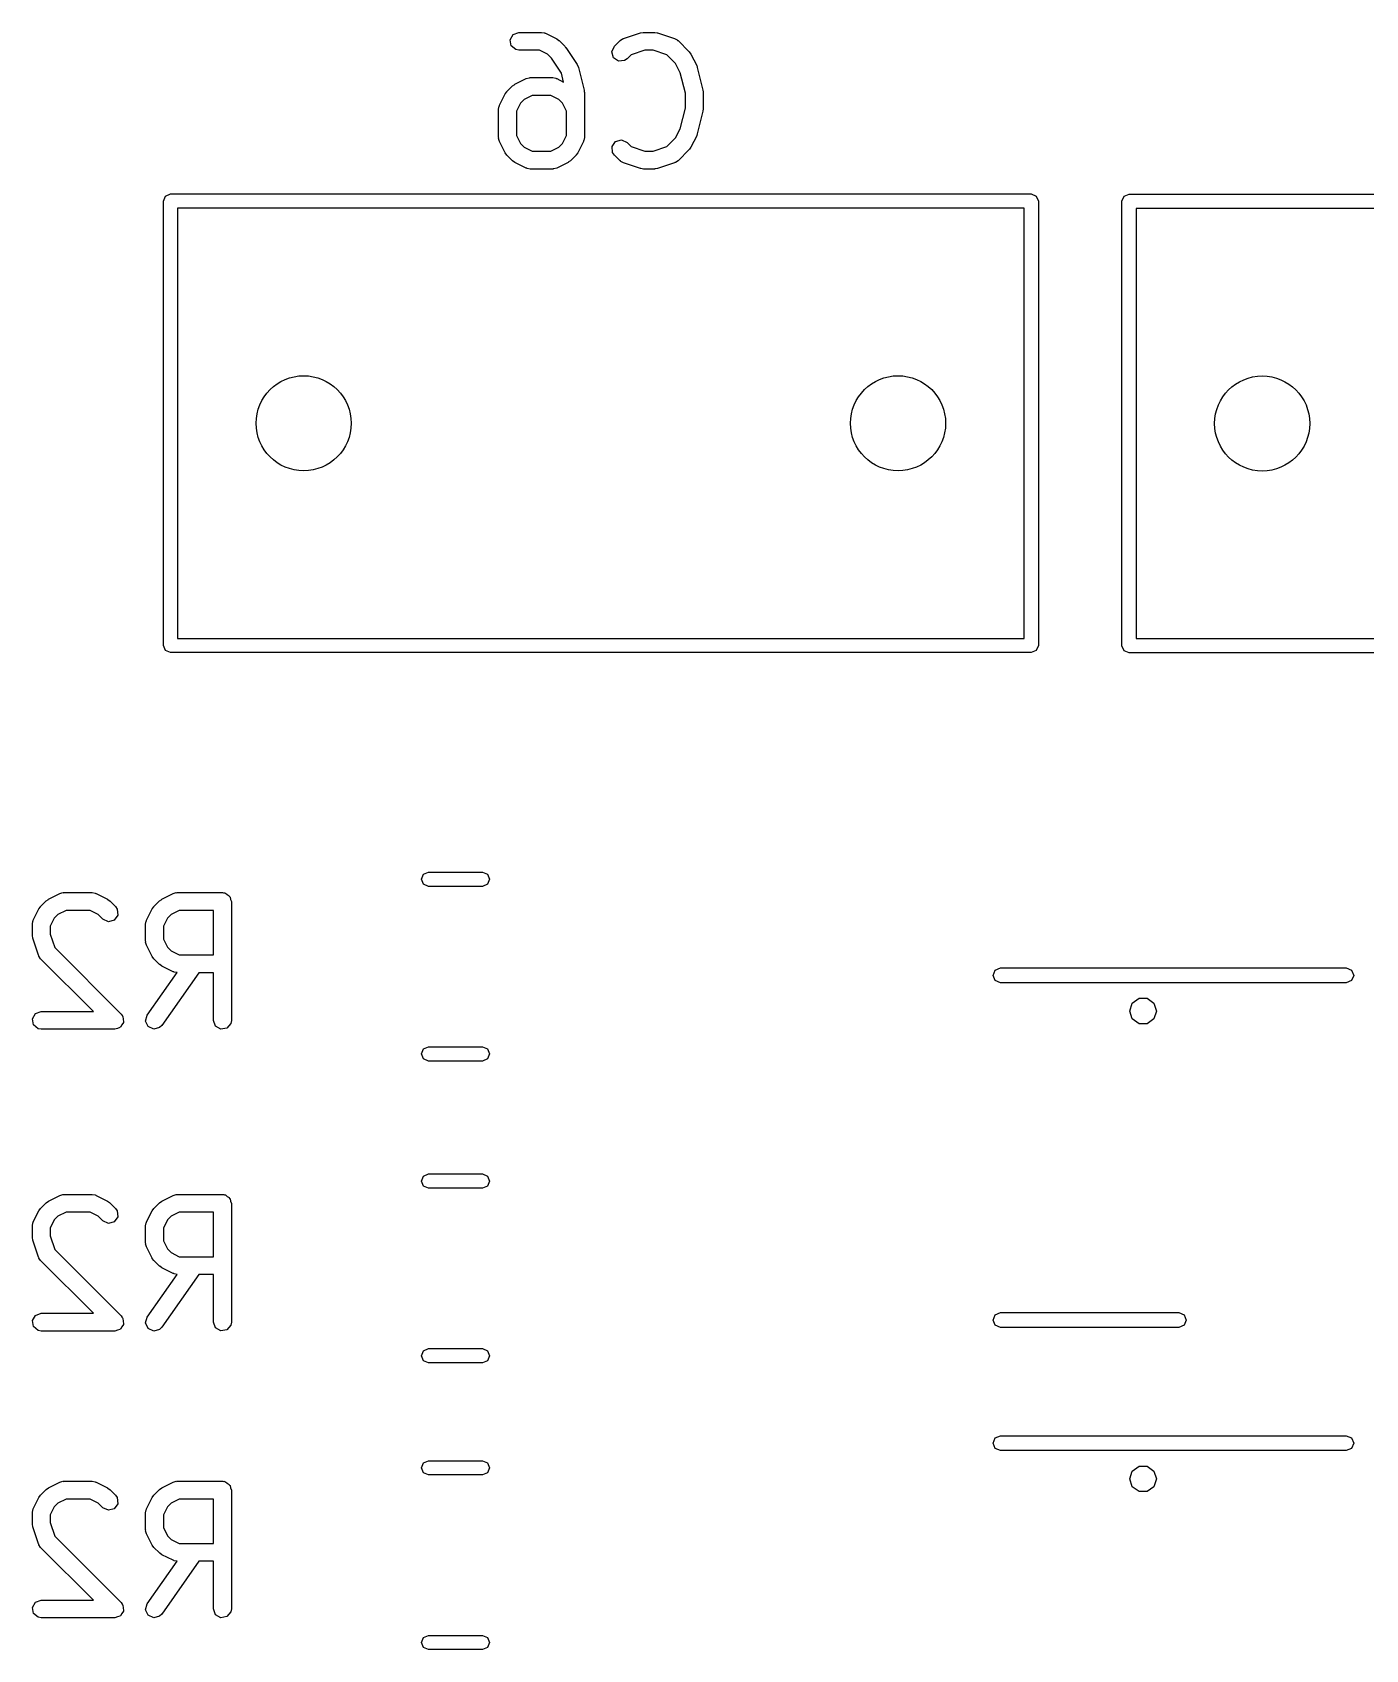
# Model space of a CAD drawing. Extents: x 62 to 228, y -146 to -46.
# Drawn here: x 169.06 to 180.27, y -82.61 to -69 of the extents above; entities that cross this region are included whole.
import ezdxf

# ---------------------------------------------------------------- set-up
doc = ezdxf.new("R2010")
doc.units = 0
doc.layers.add('BLACK', color=7, linetype='CONTINUOUS')

msp = doc.modelspace()

# ---------------------------------------------------------------- linework, layer by layer
at = {"layer": 'BLACK', "linetype": 'CONTINUOUS'}
for p, q in [((173.103, -69.0144), (173.151, -68.9969)), ((173.151, -68.9969), (173.341, -68.9969)), ((173.341, -68.9969), (173.367, -69.0014)), ((174.175, -69.0007), (174.197, -68.9974)), ((174.197, -68.9974), (174.199, -68.9969)), ((174.199, -68.9969), (174.294, -68.9969)), ((174.294, -68.9969), (174.316, -69.0008)), ((173.077, -69.0589), (173.103, -69.0144)), ((173.086, -69.1094), (173.077, -69.0589)), ((173.125, -69.1424), (173.086, -69.1094)), ((173.367, -69.0014), (173.37, -69.0043)), ((173.37, -69.0043), (173.375, -69.0048)), ((173.375, -69.0048), (173.47, -69.0524)), ((173.47, -69.0524), (173.488, -69.0658)), ((173.488, -69.0658), (173.49, -69.0665)), ((173.49, -69.0665), (173.537, -69.1141)), ((173.537, -69.1141), (173.544, -69.1234)), ((173.544, -69.1234), (173.547, -69.1255)), ((173.547, -69.1255), (173.642, -69.2684)), ((173.933, -69.1606), (173.955, -69.1141)), ((173.955, -69.1141), (174.003, -69.0665)), ((174.003, -69.0665), (174.024, -69.0515)), ((174.024, -69.0515), (174.028, -69.0511)), ((174.028, -69.0511), (174.032, -69.0483)), ((174.032, -69.0483), (174.175, -69.0007)), ((174.316, -69.0008), (174.317, -69.0007)), ((174.317, -69.0007), (174.46, -69.0483)), ((174.46, -69.0483), (174.483, -69.0608)), ((174.483, -69.0608), (174.486, -69.0646)), ((174.486, -69.0646), (174.49, -69.0665)), ((174.49, -69.0665), (174.585, -69.1617)), ((173.151, -69.1469), (173.125, -69.1424)), ((173.324, -69.1469), (173.151, -69.1469)), ((173.392, -69.1811), (173.324, -69.1469)), ((173.426, -69.2149), (173.392, -69.1811)), ((173.51, -69.3408), (173.426, -69.2149)), ((173.642, -69.2684), (173.652, -69.2914)), ((173.947, -69.2101), (173.933, -69.1606)), ((173.989, -69.2396), (173.947, -69.2101)), ((174.04, -69.2351), (173.989, -69.2396)), ((174.061, -69.2202), (174.04, -69.2351)), ((174.096, -69.1851), (174.061, -69.2202)), ((174.211, -69.1469), (174.096, -69.1851)), ((174.282, -69.1469), (174.211, -69.1469)), ((174.396, -69.1851), (174.282, -69.1469)), ((174.47, -69.2592), (174.396, -69.1851)), ((174.509, -69.3362), (174.47, -69.2592)), ((174.585, -69.1617), (174.598, -69.1801)), ((174.598, -69.1801), (174.599, -69.1812)), ((174.599, -69.1812), (174.647, -69.2764)), ((173.117, -69.4334), (173.213, -69.3858)), ((173.213, -69.3858), (173.238, -69.3783)), ((173.238, -69.3783), (173.242, -69.3794)), ((173.242, -69.3794), (173.246, -69.3778)), ((173.246, -69.3778), (173.437, -69.3778)), ((173.437, -69.3778), (173.462, -69.3824)), ((173.462, -69.3824), (173.466, -69.3852)), ((173.466, -69.3852), (173.47, -69.3858)), ((173.47, -69.3858), (173.528, -69.4149)), ((173.528, -69.4149), (173.51, -69.3408)), ((173.652, -69.2914), (173.652, -69.2918)), ((173.652, -69.2918), (173.7, -69.4823)), ((174.552, -69.5097), (174.509, -69.3362)), ((174.647, -69.2764), (174.65, -69.2888)), ((174.65, -69.2888), (174.652, -69.2918)), ((174.652, -69.2918), (174.7, -69.4823)), ((172.989, -69.6098), (173.036, -69.5145)), ((173.036, -69.5145), (173.05, -69.4965)), ((173.05, -69.495), (173.098, -69.4474)), ((173.05, -69.4965), (173.05, -69.495)), ((173.098, -69.4474), (173.116, -69.4346)), ((173.116, -69.4346), (173.117, -69.4334)), ((173.264, -69.5278), (173.195, -69.5621)), ((173.419, -69.5278), (173.264, -69.5278)), ((173.487, -69.5621), (173.419, -69.5278)), ((173.7, -69.4823), (173.701, -69.4972)), ((173.701, -69.4972), (173.702, -69.5005)), ((173.702, -69.5005), (173.702, -69.8814)), ((174.552, -69.6341), (174.552, -69.5097)), ((174.7, -69.4823), (174.701, -69.4972)), ((174.701, -69.4972), (174.702, -69.5005)), ((174.702, -69.5005), (174.702, -69.6433)), ((172.981, -69.6433), (172.985, -69.6177)), ((172.981, -69.8814), (172.981, -69.6433)), ((172.985, -69.6177), (172.988, -69.6142)), ((172.988, -69.6142), (172.989, -69.6098)), ((173.165, -69.5925), (173.131, -69.661)), ((173.131, -69.661), (173.131, -69.8637)), ((173.195, -69.5621), (173.165, -69.5925)), ((173.518, -69.5925), (173.487, -69.5621)), ((173.552, -69.661), (173.518, -69.5925)), ((173.552, -69.8637), (173.552, -69.661)), ((174.509, -69.8076), (174.552, -69.6341)), ((174.7, -69.6615), (174.652, -69.852)), ((174.702, -69.6433), (174.7, -69.6581)), ((174.7, -69.6581), (174.7, -69.6615)), ((174.47, -69.8846), (174.509, -69.8076)), ((172.982, -69.8856), (172.981, -69.8814)), ((172.981, -69.89), (172.982, -69.8856)), ((172.989, -69.9149), (172.981, -69.89)), ((173.036, -70.0102), (172.989, -69.9149)), ((173.131, -69.8637), (173.165, -69.9322)), ((173.165, -69.9322), (173.195, -69.9626)), ((173.487, -69.9626), (173.518, -69.9322)), ((173.518, -69.9322), (173.552, -69.8637)), ((173.694, -69.9149), (173.647, -70.0102)), ((173.695, -69.9105), (173.694, -69.9149)), ((173.698, -69.9071), (173.695, -69.9105)), ((173.702, -69.8814), (173.698, -69.9071)), ((173.936, -69.9572), (173.965, -69.9152)), ((173.965, -69.9152), (174.015, -69.9019)), ((174.015, -69.9019), (174.061, -69.9236)), ((174.061, -69.9236), (174.096, -69.9587)), ((174.396, -69.9587), (174.47, -69.8846)), ((174.647, -69.8673), (174.599, -69.9626)), ((174.652, -69.852), (174.647, -69.8638)), ((174.647, -69.8638), (174.647, -69.8673)), ((173.037, -70.0113), (173.036, -70.0102)), ((173.05, -70.0297), (173.037, -70.0113)), ((173.098, -70.0773), (173.05, -70.0297)), ((173.099, -70.078), (173.098, -70.0773)), ((173.117, -70.0913), (173.099, -70.078)), ((173.195, -69.9626), (173.264, -69.9969)), ((173.264, -69.9969), (173.419, -69.9969)), ((173.419, -69.9969), (173.487, -69.9626)), ((173.585, -70.0773), (173.567, -70.0902)), ((173.633, -70.0297), (173.585, -70.0773)), ((173.647, -70.0102), (173.633, -70.0282)), ((173.633, -70.0282), (173.633, -70.0297)), ((173.94, -70.0083), (173.936, -69.9572)), ((173.955, -70.0297), (173.94, -70.0083)), ((174.003, -70.0773), (173.955, -70.0297)), ((174.007, -70.0792), (174.003, -70.0773)), ((174.009, -70.083), (174.007, -70.0792)), ((174.032, -70.0954), (174.009, -70.083)), ((174.096, -69.9587), (174.211, -69.9969)), ((174.211, -69.9969), (174.282, -69.9969)), ((174.282, -69.9969), (174.396, -69.9587)), ((174.49, -70.0773), (174.468, -70.0922)), ((174.585, -69.9821), (174.49, -70.0773)), ((174.586, -69.9806), (174.585, -69.9821)), ((174.599, -69.9626), (174.586, -69.9806)), ((173.213, -70.139), (173.117, -70.0913)), ((173.217, -70.1395), (173.213, -70.139)), ((173.221, -70.1424), (173.217, -70.1395)), ((173.246, -70.1469), (173.221, -70.1424)), ((173.437, -70.1469), (173.246, -70.1469)), ((173.441, -70.1453), (173.437, -70.1469)), ((173.445, -70.1464), (173.441, -70.1453)), ((173.47, -70.139), (173.445, -70.1464)), ((173.565, -70.0913), (173.47, -70.139)), ((173.567, -70.0902), (173.565, -70.0913)), ((174.175, -70.143), (174.032, -70.0954)), ((174.176, -70.143), (174.175, -70.143)), ((174.199, -70.1469), (174.176, -70.143)), ((174.294, -70.1469), (174.199, -70.1469)), ((174.295, -70.1463), (174.294, -70.1469)), ((174.317, -70.143), (174.295, -70.1463)), ((174.46, -70.0954), (174.317, -70.143)), ((174.464, -70.0926), (174.46, -70.0954)), ((174.468, -70.0922), (174.464, -70.0926)), ((170.179, -70.3741), (170.221, -70.3565)), ((170.221, -70.3565), (177.461, -70.3565)), ((177.461, -70.3565), (177.504, -70.3741)), ((178.242, -70.376), (178.284, -70.3584)), ((178.284, -70.3584), (185.524, -70.3584)), ((170.161, -70.4165), (170.179, -70.3741)), ((170.161, -74.1565), (170.161, -70.4165)), ((170.281, -70.4765), (170.281, -74.0965)), ((177.401, -70.4765), (170.281, -70.4765)), ((177.401, -74.0965), (177.401, -70.4765)), ((177.504, -70.3741), (177.521, -70.4165)), ((177.521, -70.4165), (177.521, -74.1565)), ((178.224, -70.4184), (178.242, -70.376)), ((178.224, -74.1584), (178.224, -70.4184)), ((178.344, -70.4784), (178.344, -74.0984)), ((185.464, -70.4784), (178.344, -70.4784)), ((170.179, -74.1989), (170.161, -74.1565)), ((170.281, -74.0965), (177.401, -74.0965)), ((177.521, -74.1565), (177.504, -74.1989)), ((178.242, -74.2008), (178.224, -74.1584)), ((178.344, -74.0984), (185.464, -74.0984)), ((170.221, -74.2165), (170.179, -74.1989)), ((177.461, -74.2165), (170.221, -74.2165)), ((177.504, -74.1989), (177.461, -74.2165)), ((178.284, -74.2184), (178.242, -74.2008)), ((185.524, -74.2184), (178.284, -74.2184)), ((172.349, -76.0811), (172.391, -76.0635)), ((172.391, -76.0635), (172.845, -76.0635)), ((172.845, -76.0635), (172.888, -76.0811)), ((172.331, -76.1235), (172.349, -76.0811)), ((172.349, -76.1659), (172.331, -76.1235)), ((172.391, -76.1835), (172.349, -76.1659)), ((172.845, -76.1835), (172.391, -76.1835)), ((172.888, -76.1659), (172.845, -76.1835)), ((172.888, -76.0811), (172.905, -76.1235)), ((172.905, -76.1235), (172.888, -76.1659)), ((169.128, -76.3531), (169.176, -76.3055)), ((169.176, -76.3055), (169.194, -76.2926)), ((169.194, -76.2926), (169.196, -76.2914)), ((169.196, -76.2914), (169.291, -76.2438)), ((169.291, -76.2438), (169.316, -76.2364)), ((169.316, -76.2364), (169.32, -76.2374)), ((169.32, -76.2374), (169.324, -76.2359)), ((169.324, -76.2359), (169.562, -76.2359)), ((169.562, -76.2359), (169.588, -76.2404)), ((169.588, -76.2404), (169.592, -76.2433)), ((169.592, -76.2433), (169.596, -76.2438)), ((169.596, -76.2438), (169.691, -76.2914)), ((169.691, -76.2914), (169.709, -76.3048)), ((169.709, -76.3048), (169.711, -76.3055)), ((169.711, -76.3055), (169.758, -76.3531)), ((170.081, -76.3531), (170.128, -76.3055)), ((170.128, -76.3055), (170.147, -76.2926)), ((170.147, -76.2926), (170.148, -76.2914)), ((170.148, -76.2914), (170.243, -76.2438)), ((170.243, -76.2438), (170.268, -76.2364)), ((170.268, -76.2364), (170.273, -76.2374)), ((170.273, -76.2374), (170.277, -76.2359)), ((170.277, -76.2359), (170.658, -76.2359)), ((170.658, -76.2359), (170.667, -76.2376)), ((170.667, -76.2376), (170.671, -76.237)), ((170.671, -76.237), (170.674, -76.2387)), ((170.674, -76.2387), (170.683, -76.2404)), ((170.683, -76.2404), (170.698, -76.2529)), ((170.698, -76.2529), (170.715, -76.2627)), ((170.715, -76.2627), (170.717, -76.269)), ((170.717, -76.269), (170.723, -76.2734)), ((170.723, -76.2734), (170.726, -76.2926)), ((170.726, -76.2926), (170.733, -76.3109)), ((170.733, -76.3109), (170.733, -77.3109)), ((169.059, -76.5014), (169.063, -76.4757)), ((169.063, -76.4757), (169.066, -76.4723)), ((169.066, -76.4723), (169.067, -76.4678)), ((169.067, -76.4678), (169.114, -76.3726)), ((169.114, -76.3726), (169.128, -76.3546)), ((169.128, -76.3546), (169.128, -76.3531)), ((169.243, -76.4505), (169.209, -76.5191)), ((169.274, -76.4201), (169.243, -76.4505)), ((169.342, -76.3859), (169.274, -76.4201)), ((169.545, -76.3859), (169.342, -76.3859)), ((169.613, -76.4201), (169.545, -76.3859)), ((169.652, -76.4592), (169.613, -76.4201)), ((169.699, -76.4808), (169.652, -76.4592)), ((169.748, -76.4676), (169.699, -76.4808)), ((169.778, -76.4255), (169.748, -76.4676)), ((169.758, -76.3531), (169.773, -76.3744)), ((169.773, -76.3744), (169.778, -76.4255)), ((170.011, -76.5014), (170.016, -76.4757)), ((170.016, -76.4757), (170.019, -76.4723)), ((170.019, -76.4678), (170.067, -76.3726)), ((170.019, -76.4723), (170.019, -76.4678)), ((170.067, -76.3726), (170.08, -76.3546)), ((170.08, -76.3546), (170.081, -76.3531)), ((170.196, -76.4505), (170.161, -76.5191)), ((170.226, -76.4201), (170.196, -76.4505)), ((170.294, -76.3859), (170.226, -76.4201)), ((170.583, -76.3859), (170.294, -76.3859)), ((170.583, -76.7597), (170.583, -76.3859)), ((169.059, -76.5966), (169.059, -76.5014)), ((169.059, -76.5981), (169.059, -76.5966)), ((169.063, -76.6203), (169.059, -76.5981)), ((169.11, -76.7632), (169.063, -76.6203)), ((169.209, -76.5191), (169.209, -76.5844)), ((169.209, -76.5844), (169.247, -76.6989)), ((170.011, -76.6442), (170.011, -76.5014)), ((170.161, -76.5191), (170.161, -76.6265)), ((169.247, -76.6989), (169.806, -77.2578)), ((170.013, -76.6484), (170.011, -76.6442)), ((170.012, -76.6528), (170.013, -76.6484)), ((170.019, -76.6778), (170.012, -76.6528)), ((170.067, -76.773), (170.019, -76.6778)), ((170.161, -76.6265), (170.196, -76.695)), ((170.196, -76.695), (170.226, -76.7254)), ((170.226, -76.7254), (170.294, -76.7597)), ((169.113, -76.7667), (169.11, -76.7632)), ((169.114, -76.7711), (169.113, -76.7667)), ((169.128, -76.7925), (169.114, -76.7711)), ((169.572, -77.2359), (169.128, -76.7925)), ((170.068, -76.7741), (170.067, -76.773)), ((170.081, -76.7925), (170.068, -76.7741)), ((170.128, -76.8401), (170.081, -76.7925)), ((170.13, -76.8408), (170.128, -76.8401)), ((170.148, -76.8542), (170.13, -76.8408)), ((170.243, -76.9018), (170.148, -76.8542)), ((170.294, -76.7597), (170.583, -76.7597)), ((177.14, -76.9325), (177.158, -76.8883)), ((177.158, -76.8883), (177.202, -76.87)), ((177.202, -76.87), (180.111, -76.87)), ((180.111, -76.87), (180.156, -76.8883)), ((180.156, -76.8883), (180.174, -76.9325)), ((170.025, -77.2679), (170.276, -76.9095)), ((170.459, -76.9097), (170.148, -77.3539)), ((170.248, -76.9023), (170.243, -76.9018)), ((170.251, -76.9052), (170.248, -76.9023)), ((170.276, -76.9095), (170.251, -76.9052)), ((170.583, -76.9097), (170.459, -76.9097)), ((170.583, -77.3109), (170.583, -76.9097)), ((177.158, -76.9767), (177.14, -76.9325)), ((177.202, -76.995), (177.158, -76.9767)), ((180.111, -76.995), (177.202, -76.995)), ((180.156, -76.9767), (180.111, -76.995)), ((180.174, -76.9325), (180.156, -76.9767)), ((178.29, -77.2325), (178.311, -77.1664)), ((178.311, -77.1664), (178.368, -77.1255)), ((178.368, -77.1255), (178.437, -77.1255)), ((178.437, -77.1255), (178.493, -77.1664)), ((178.493, -77.1664), (178.515, -77.2325)), ((169.06, -77.2979), (169.086, -77.2534)), ((169.069, -77.3484), (169.06, -77.2979)), ((169.086, -77.2534), (169.134, -77.2359)), ((169.134, -77.2359), (169.572, -77.2359)), ((169.806, -77.2578), (169.815, -77.2713)), ((169.815, -77.2713), (169.818, -77.2734)), ((169.818, -77.2734), (169.818, -77.2754)), ((169.818, -77.2754), (169.821, -77.2792)), ((169.821, -77.2792), (169.823, -77.3017)), ((169.823, -77.3017), (169.827, -77.3239)), ((170.012, -77.3174), (170.025, -77.2679)), ((178.311, -77.2986), (178.29, -77.2325)), ((178.368, -77.3395), (178.311, -77.2986)), ((178.493, -77.2986), (178.437, -77.3395)), ((178.515, -77.2325), (178.493, -77.2986)), ((169.108, -77.3814), (169.069, -77.3484)), ((169.134, -77.3859), (169.108, -77.3814)), ((169.753, -77.3859), (169.134, -77.3859)), ((169.774, -77.3782), (169.753, -77.3859)), ((169.796, -77.3723), (169.774, -77.3782)), ((169.798, -77.3695), (169.796, -77.3723)), ((169.801, -77.3683), (169.798, -77.3695)), ((169.812, -77.3488), (169.801, -77.3683)), ((169.825, -77.3303), (169.812, -77.3488)), ((169.827, -77.3239), (169.825, -77.3269)), ((169.825, -77.3269), (169.825, -77.3303)), ((170.033, -77.3639), (170.012, -77.3174)), ((170.08, -77.3856), (170.033, -77.3639)), ((170.129, -77.3723), (170.08, -77.3856)), ((170.148, -77.3539), (170.129, -77.3723)), ((170.6, -77.3591), (170.583, -77.3109)), ((170.645, -77.3847), (170.6, -77.3591)), ((170.695, -77.3758), (170.645, -77.3847)), ((170.728, -77.3365), (170.695, -77.3758)), ((170.733, -77.3109), (170.728, -77.3365)), ((178.437, -77.3395), (178.368, -77.3395)), ((172.331, -77.5935), (172.349, -77.5511)), ((172.349, -77.5511), (172.391, -77.5335)), ((172.391, -77.5335), (172.845, -77.5335)), ((172.845, -77.5335), (172.888, -77.5511)), ((172.888, -77.5511), (172.905, -77.5935)), ((172.349, -77.6359), (172.331, -77.5935)), ((172.391, -77.6535), (172.349, -77.6359)), ((172.845, -77.6535), (172.391, -77.6535)), ((172.888, -77.6359), (172.845, -77.6535)), ((172.905, -77.5935), (172.888, -77.6359)), ((172.331, -78.6635), (172.349, -78.6211)), ((172.349, -78.6211), (172.391, -78.6035)), ((172.391, -78.6035), (172.845, -78.6035)), ((172.845, -78.6035), (172.888, -78.6211)), ((172.888, -78.6211), (172.905, -78.6635)), ((169.196, -78.8314), (169.291, -78.7838)), ((169.291, -78.7838), (169.316, -78.7764)), ((169.316, -78.7764), (169.32, -78.7774)), ((169.32, -78.7774), (169.324, -78.7759)), ((169.324, -78.7759), (169.562, -78.7759)), ((169.562, -78.7759), (169.588, -78.7804)), ((169.588, -78.7804), (169.592, -78.7833)), ((169.592, -78.7833), (169.596, -78.7838)), ((169.596, -78.7838), (169.691, -78.8314)), ((170.148, -78.8314), (170.243, -78.7838)), ((170.243, -78.7838), (170.268, -78.7764)), ((170.268, -78.7764), (170.273, -78.7774)), ((170.273, -78.7774), (170.277, -78.7759)), ((170.277, -78.7759), (170.658, -78.7759)), ((170.658, -78.7759), (170.667, -78.7776)), ((170.667, -78.7776), (170.671, -78.777)), ((170.671, -78.777), (170.674, -78.7787)), ((170.674, -78.7787), (170.683, -78.7804)), ((170.683, -78.7804), (170.698, -78.7929)), ((170.698, -78.7929), (170.715, -78.8027)), ((172.349, -78.7059), (172.331, -78.6635)), ((172.391, -78.7235), (172.349, -78.7059)), ((172.845, -78.7235), (172.391, -78.7235)), ((172.888, -78.7059), (172.845, -78.7235)), ((172.905, -78.6635), (172.888, -78.7059)), ((169.067, -79.0078), (169.114, -78.9126)), ((169.114, -78.9126), (169.128, -78.8946)), ((169.128, -78.8931), (169.176, -78.8455)), ((169.128, -78.8946), (169.128, -78.8931)), ((169.176, -78.8455), (169.194, -78.8326)), ((169.194, -78.8326), (169.196, -78.8314)), ((169.342, -78.9259), (169.274, -78.9601)), ((169.545, -78.9259), (169.342, -78.9259)), ((169.613, -78.9601), (169.545, -78.9259)), ((169.691, -78.8314), (169.709, -78.8448)), ((169.709, -78.8448), (169.711, -78.8455)), ((169.711, -78.8455), (169.758, -78.8931)), ((169.758, -78.8931), (169.773, -78.9144)), ((169.773, -78.9144), (169.778, -78.9655)), ((170.019, -79.0078), (170.067, -78.9126)), ((170.067, -78.9126), (170.08, -78.8946)), ((170.08, -78.8946), (170.081, -78.8931)), ((170.081, -78.8931), (170.128, -78.8455)), ((170.128, -78.8455), (170.147, -78.8326)), ((170.147, -78.8326), (170.148, -78.8314)), ((170.294, -78.9259), (170.226, -78.9601)), ((170.583, -78.9259), (170.294, -78.9259)), ((170.583, -79.2997), (170.583, -78.9259)), ((170.715, -78.8027), (170.717, -78.809)), ((170.717, -78.809), (170.723, -78.8134)), ((170.723, -78.8134), (170.726, -78.8326)), ((170.726, -78.8326), (170.733, -78.8509)), ((170.733, -78.8509), (170.733, -79.8509)), ((169.059, -79.0414), (169.063, -79.0157)), ((169.059, -79.1366), (169.059, -79.0414)), ((169.063, -79.0157), (169.066, -79.0123)), ((169.066, -79.0123), (169.067, -79.0078)), ((169.243, -78.9905), (169.209, -79.0591)), ((169.209, -79.0591), (169.209, -79.1244)), ((169.274, -78.9601), (169.243, -78.9905)), ((169.652, -78.9992), (169.613, -78.9601)), ((169.699, -79.0208), (169.652, -78.9992)), ((169.748, -79.0076), (169.699, -79.0208)), ((169.778, -78.9655), (169.748, -79.0076)), ((170.011, -79.0414), (170.016, -79.0157)), ((170.011, -79.1842), (170.011, -79.0414)), ((170.016, -79.0157), (170.019, -79.0123)), ((170.019, -79.0123), (170.019, -79.0078)), ((170.196, -78.9905), (170.161, -79.0591)), ((170.161, -79.0591), (170.161, -79.1665)), ((170.226, -78.9601), (170.196, -78.9905)), ((169.059, -79.1381), (169.059, -79.1366)), ((169.063, -79.1603), (169.059, -79.1381)), ((169.11, -79.3032), (169.063, -79.1603)), ((169.209, -79.1244), (169.247, -79.2389)), ((170.013, -79.1884), (170.011, -79.1842)), ((170.012, -79.1928), (170.013, -79.1884)), ((170.019, -79.2178), (170.012, -79.1928)), ((170.161, -79.1665), (170.196, -79.235)), ((169.113, -79.3067), (169.11, -79.3032)), ((169.114, -79.3111), (169.113, -79.3067)), ((169.128, -79.3325), (169.114, -79.3111)), ((169.572, -79.7759), (169.128, -79.3325)), ((169.247, -79.2389), (169.806, -79.7978)), ((170.067, -79.313), (170.019, -79.2178)), ((170.068, -79.3141), (170.067, -79.313)), ((170.081, -79.3325), (170.068, -79.3141)), ((170.128, -79.3801), (170.081, -79.3325)), ((170.196, -79.235), (170.226, -79.2654)), ((170.226, -79.2654), (170.294, -79.2997)), ((170.294, -79.2997), (170.583, -79.2997)), ((170.025, -79.8079), (170.276, -79.4495)), ((170.13, -79.3808), (170.128, -79.3801)), ((170.148, -79.3942), (170.13, -79.3808)), ((170.243, -79.4418), (170.148, -79.3942)), ((170.459, -79.4497), (170.148, -79.8939)), ((170.248, -79.4423), (170.243, -79.4418)), ((170.251, -79.4452), (170.248, -79.4423)), ((170.276, -79.4495), (170.251, -79.4452)), ((170.583, -79.4497), (170.459, -79.4497)), ((170.583, -79.8509), (170.583, -79.4497)), ((169.06, -79.8379), (169.086, -79.7934)), ((169.069, -79.8884), (169.06, -79.8379)), ((169.086, -79.7934), (169.134, -79.7759)), ((169.134, -79.7759), (169.572, -79.7759)), ((169.806, -79.7978), (169.815, -79.8113)), ((169.825, -79.8703), (169.812, -79.8888)), ((169.815, -79.8113), (169.818, -79.8134)), ((169.818, -79.8134), (169.818, -79.8154)), ((169.818, -79.8154), (169.821, -79.8192)), ((169.821, -79.8192), (169.823, -79.8417)), ((169.823, -79.8417), (169.827, -79.8639)), ((169.827, -79.8639), (169.825, -79.8669)), ((169.825, -79.8669), (169.825, -79.8703)), ((170.012, -79.8574), (170.025, -79.8079)), ((170.033, -79.9039), (170.012, -79.8574)), ((170.6, -79.8991), (170.583, -79.8509)), ((170.728, -79.8765), (170.695, -79.9158)), ((170.733, -79.8509), (170.728, -79.8765)), ((177.14, -79.8325), (177.158, -79.7883)), ((177.158, -79.8767), (177.14, -79.8325)), ((177.158, -79.7883), (177.202, -79.77)), ((177.202, -79.895), (177.158, -79.8767)), ((177.202, -79.77), (178.702, -79.77)), ((178.702, -79.77), (178.747, -79.7883)), ((178.747, -79.8767), (178.702, -79.895)), ((178.747, -79.7883), (178.765, -79.8325)), ((178.765, -79.8325), (178.747, -79.8767)), ((169.108, -79.9214), (169.069, -79.8884)), ((169.134, -79.9259), (169.108, -79.9214)), ((169.753, -79.9259), (169.134, -79.9259)), ((169.774, -79.9182), (169.753, -79.9259)), ((169.796, -79.9123), (169.774, -79.9182)), ((169.798, -79.9095), (169.796, -79.9123)), ((169.801, -79.9083), (169.798, -79.9095)), ((169.812, -79.8888), (169.801, -79.9083)), ((170.08, -79.9256), (170.033, -79.9039)), ((170.129, -79.9123), (170.08, -79.9256)), ((170.148, -79.8939), (170.129, -79.9123)), ((170.645, -79.9247), (170.6, -79.8991)), ((170.695, -79.9158), (170.645, -79.9247)), ((178.702, -79.895), (177.202, -79.895)), ((172.331, -80.1335), (172.349, -80.0911)), ((172.349, -80.1759), (172.331, -80.1335)), ((172.349, -80.0911), (172.391, -80.0735)), ((172.391, -80.0735), (172.845, -80.0735)), ((172.845, -80.0735), (172.888, -80.0911)), ((172.888, -80.0911), (172.905, -80.1335)), ((172.905, -80.1335), (172.888, -80.1759)), ((172.391, -80.1935), (172.349, -80.1759)), ((172.845, -80.1935), (172.391, -80.1935)), ((172.888, -80.1759), (172.845, -80.1935)), ((177.14, -80.8695), (177.158, -80.8253)), ((177.158, -80.8253), (177.202, -80.807)), ((177.202, -80.807), (180.111, -80.807)), ((180.111, -80.807), (180.156, -80.8253)), ((180.156, -80.8253), (180.174, -80.8695)), ((177.158, -80.9137), (177.14, -80.8695)), ((177.202, -80.932), (177.158, -80.9137)), ((180.111, -80.932), (177.202, -80.932)), ((180.156, -80.9137), (180.111, -80.932)), ((180.174, -80.8695), (180.156, -80.9137)), ((172.331, -81.0765), (172.349, -81.0341)), ((172.349, -81.1189), (172.331, -81.0765)), ((172.349, -81.0341), (172.391, -81.0165)), ((172.391, -81.0165), (172.845, -81.0165)), ((172.845, -81.0165), (172.888, -81.0341)), ((172.888, -81.0341), (172.905, -81.0765)), ((172.905, -81.0765), (172.888, -81.1189)), ((178.29, -81.1695), (178.311, -81.1034)), ((178.311, -81.1034), (178.368, -81.0625)), ((178.368, -81.0625), (178.437, -81.0625)), ((178.437, -81.0625), (178.493, -81.1034)), ((178.493, -81.1034), (178.515, -81.1695)), ((169.176, -81.2585), (169.194, -81.2456)), ((169.194, -81.2456), (169.196, -81.2444)), ((169.196, -81.2444), (169.291, -81.1968)), ((169.291, -81.1968), (169.316, -81.1894)), ((169.316, -81.1894), (169.32, -81.1904)), ((169.32, -81.1904), (169.324, -81.1889)), ((169.324, -81.1889), (169.562, -81.1889)), ((169.562, -81.1889), (169.588, -81.1934)), ((169.588, -81.1934), (169.592, -81.1963)), ((169.592, -81.1963), (169.596, -81.1968)), ((169.596, -81.1968), (169.691, -81.2444)), ((169.691, -81.2444), (169.709, -81.2578)), ((170.128, -81.2585), (170.147, -81.2456)), ((170.147, -81.2456), (170.148, -81.2444)), ((170.148, -81.2444), (170.243, -81.1968)), ((170.243, -81.1968), (170.268, -81.1894)), ((170.268, -81.1894), (170.273, -81.1904)), ((170.273, -81.1904), (170.277, -81.1889)), ((170.277, -81.1889), (170.658, -81.1889)), ((170.658, -81.1889), (170.667, -81.1906)), ((170.667, -81.1906), (170.671, -81.19)), ((170.671, -81.19), (170.674, -81.1917)), ((170.674, -81.1917), (170.683, -81.1934)), ((170.683, -81.1934), (170.698, -81.2059)), ((170.698, -81.2059), (170.715, -81.2157)), ((170.715, -81.2157), (170.717, -81.222)), ((170.717, -81.222), (170.723, -81.2264)), ((170.723, -81.2264), (170.726, -81.2456)), ((170.726, -81.2456), (170.733, -81.2639)), ((172.391, -81.1365), (172.349, -81.1189)), ((172.845, -81.1365), (172.391, -81.1365)), ((172.888, -81.1189), (172.845, -81.1365)), ((178.311, -81.2356), (178.29, -81.1695)), ((178.368, -81.2765), (178.311, -81.2356)), ((178.493, -81.2356), (178.437, -81.2765)), ((178.515, -81.1695), (178.493, -81.2356)), ((169.067, -81.4208), (169.114, -81.3256)), ((169.114, -81.3256), (169.128, -81.3076)), ((169.128, -81.3061), (169.176, -81.2585)), ((169.128, -81.3076), (169.128, -81.3061)), ((169.274, -81.3731), (169.243, -81.4035)), ((169.342, -81.3389), (169.274, -81.3731)), ((169.545, -81.3389), (169.342, -81.3389)), ((169.613, -81.3731), (169.545, -81.3389)), ((169.652, -81.4122), (169.613, -81.3731)), ((169.709, -81.2578), (169.711, -81.2585)), ((169.711, -81.2585), (169.758, -81.3061)), ((169.778, -81.3785), (169.748, -81.4206)), ((169.758, -81.3061), (169.773, -81.3274)), ((169.773, -81.3274), (169.778, -81.3785)), ((170.019, -81.4208), (170.067, -81.3256)), ((170.067, -81.3256), (170.08, -81.3076)), ((170.08, -81.3076), (170.081, -81.3061)), ((170.081, -81.3061), (170.128, -81.2585)), ((170.226, -81.3731), (170.196, -81.4035)), ((170.294, -81.3389), (170.226, -81.3731)), ((170.583, -81.3389), (170.294, -81.3389)), ((170.583, -81.7127), (170.583, -81.3389)), ((170.733, -81.2639), (170.733, -82.2639)), ((178.437, -81.2765), (178.368, -81.2765)), ((169.059, -81.4544), (169.063, -81.4287)), ((169.059, -81.5496), (169.059, -81.4544)), ((169.063, -81.4287), (169.066, -81.4253)), ((169.066, -81.4253), (169.067, -81.4208)), ((169.243, -81.4035), (169.209, -81.4721)), ((169.209, -81.4721), (169.209, -81.5374)), ((169.699, -81.4338), (169.652, -81.4122)), ((169.748, -81.4206), (169.699, -81.4338)), ((170.011, -81.4544), (170.016, -81.4287)), ((170.011, -81.5972), (170.011, -81.4544)), ((170.016, -81.4287), (170.019, -81.4253)), ((170.019, -81.4253), (170.019, -81.4208)), ((170.196, -81.4035), (170.161, -81.4721)), ((170.161, -81.4721), (170.161, -81.5795)), ((169.059, -81.5511), (169.059, -81.5496)), ((169.063, -81.5733), (169.059, -81.5511)), ((169.11, -81.7162), (169.063, -81.5733)), ((169.209, -81.5374), (169.247, -81.6519)), ((169.247, -81.6519), (169.806, -82.2108)), ((170.013, -81.6014), (170.011, -81.5972)), ((170.012, -81.6058), (170.013, -81.6014)), ((170.019, -81.6308), (170.012, -81.6058)), ((170.067, -81.726), (170.019, -81.6308)), ((170.161, -81.5795), (170.196, -81.648)), ((170.196, -81.648), (170.226, -81.6784)), ((169.113, -81.7197), (169.11, -81.7162)), ((169.114, -81.7241), (169.113, -81.7197)), ((169.128, -81.7455), (169.114, -81.7241)), ((169.572, -82.1889), (169.128, -81.7455)), ((170.068, -81.7271), (170.067, -81.726)), ((170.081, -81.7455), (170.068, -81.7271)), ((170.128, -81.7931), (170.081, -81.7455)), ((170.13, -81.7938), (170.128, -81.7931)), ((170.226, -81.6784), (170.294, -81.7127)), ((170.294, -81.7127), (170.583, -81.7127)), ((170.025, -82.2209), (170.276, -81.8625)), ((170.148, -81.8072), (170.13, -81.7938)), ((170.243, -81.8548), (170.148, -81.8072)), ((170.459, -81.8627), (170.148, -82.3069)), ((170.248, -81.8553), (170.243, -81.8548)), ((170.251, -81.8582), (170.248, -81.8553)), ((170.276, -81.8625), (170.251, -81.8582)), ((170.583, -81.8627), (170.459, -81.8627)), ((170.583, -82.2639), (170.583, -81.8627)), ((169.086, -82.2064), (169.134, -82.1889)), ((169.134, -82.1889), (169.572, -82.1889)), ((169.06, -82.2509), (169.086, -82.2064)), ((169.069, -82.3014), (169.06, -82.2509)), ((169.108, -82.3344), (169.069, -82.3014)), ((169.134, -82.3389), (169.108, -82.3344)), ((169.774, -82.3312), (169.753, -82.3389)), ((169.796, -82.3253), (169.774, -82.3312)), ((169.798, -82.3225), (169.796, -82.3253)), ((169.801, -82.3213), (169.798, -82.3225)), ((169.812, -82.3018), (169.801, -82.3213)), ((169.806, -82.2108), (169.815, -82.2243)), ((169.825, -82.2833), (169.812, -82.3018)), ((169.815, -82.2243), (169.818, -82.2264)), ((169.818, -82.2264), (169.818, -82.2284)), ((169.818, -82.2284), (169.821, -82.2322)), ((169.821, -82.2322), (169.823, -82.2547)), ((169.823, -82.2547), (169.827, -82.2769)), ((169.827, -82.2769), (169.825, -82.2799)), ((169.825, -82.2799), (169.825, -82.2833)), ((170.012, -82.2704), (170.025, -82.2209)), ((170.033, -82.3169), (170.012, -82.2704)), ((170.08, -82.3386), (170.033, -82.3169)), ((170.129, -82.3253), (170.08, -82.3386)), ((170.148, -82.3069), (170.129, -82.3253)), ((170.6, -82.3121), (170.583, -82.2639)), ((170.645, -82.3377), (170.6, -82.3121)), ((170.695, -82.3288), (170.645, -82.3377)), ((170.728, -82.2895), (170.695, -82.3288)), ((170.733, -82.2639), (170.728, -82.2895)), ((169.753, -82.3389), (169.134, -82.3389)), ((172.331, -82.5465), (172.349, -82.5041)), ((172.349, -82.5889), (172.331, -82.5465)), ((172.349, -82.5041), (172.391, -82.4865)), ((172.391, -82.6065), (172.349, -82.5889)), ((172.391, -82.4865), (172.845, -82.4865)), ((172.845, -82.6065), (172.391, -82.6065)), ((172.845, -82.4865), (172.888, -82.5041)), ((172.888, -82.5889), (172.845, -82.6065)), ((172.888, -82.5041), (172.905, -82.5465)), ((172.905, -82.5465), (172.888, -82.5889))]:
    msp.add_line(p, q, dxfattribs=at)
at = {"layer": 'BLACK'}
for centre in [(171.341, -72.2865), (176.341, -72.2865), (179.404, -72.2884)]:
    msp.add_circle(centre, 0.4, dxfattribs=at)

doc.saveas('drawing.dxf')
